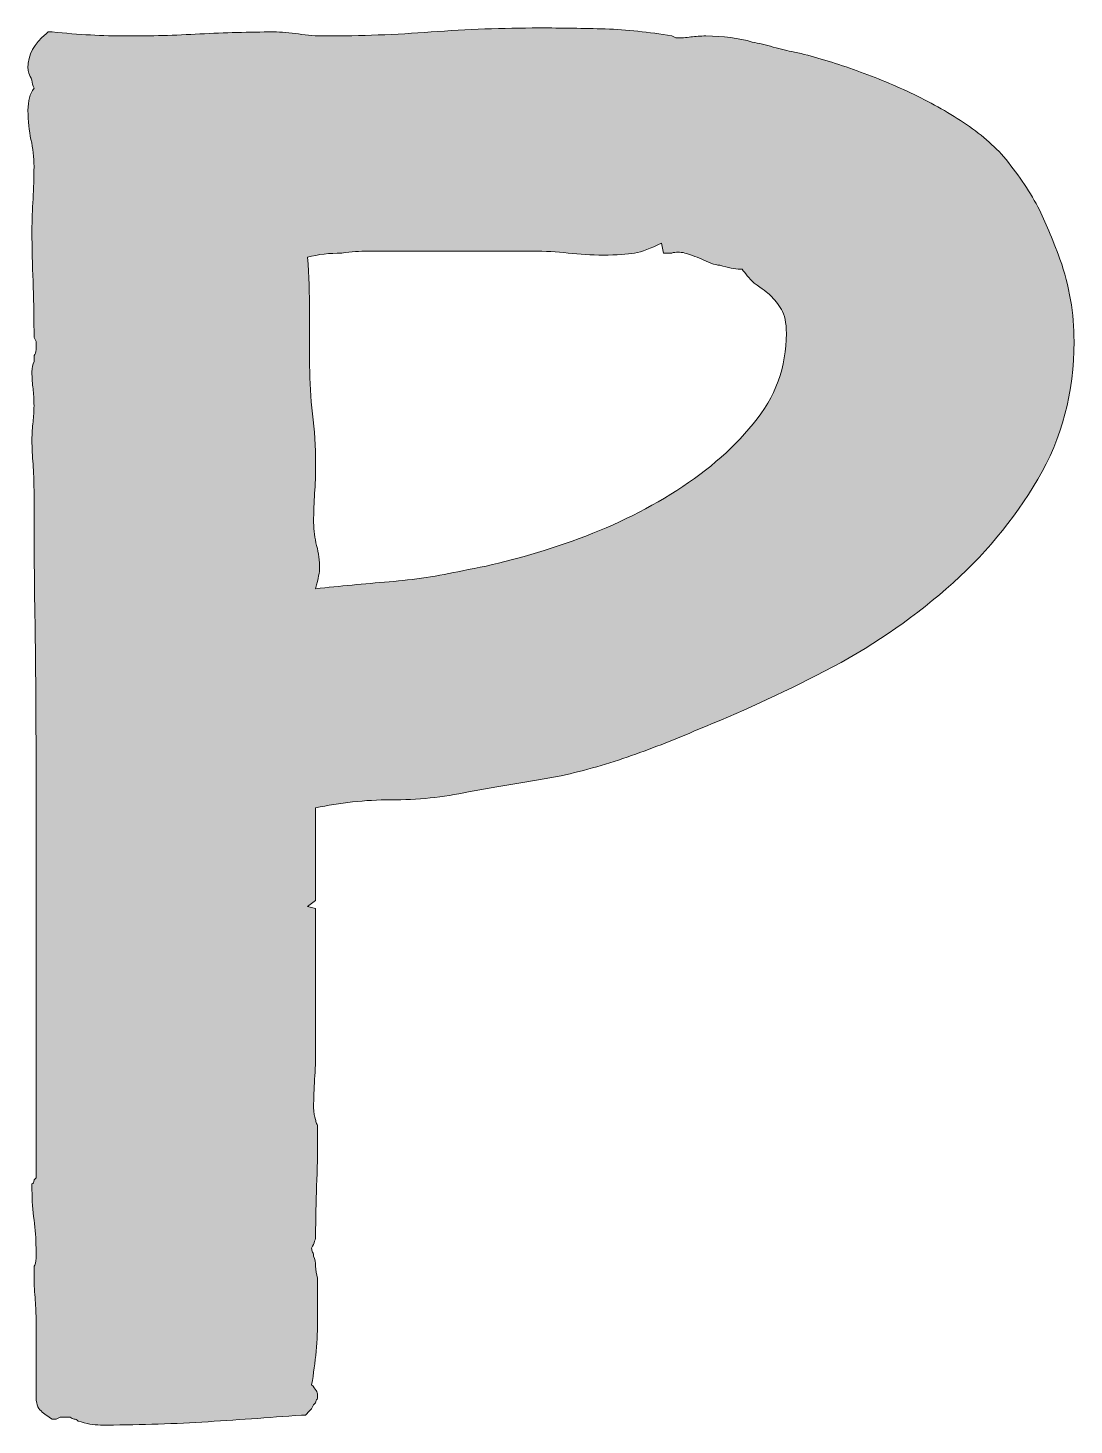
# Model space of a CAD drawing. Header units: inches. Extents: x 35 to 465, y -451 to -49.
# Drawn here: x 398.3 to 460, y -285.1 to -202.6 of the extents above; entities that cross this region are included whole.
import ezdxf

# ---------------------------------------------------------------- set-up
doc = ezdxf.new("R2010")
doc.units = ezdxf.units.IN
doc.header["$MEASUREMENT"] = 0
doc.layers.add('Layer 1', color=7, linetype='Continuous')

# ---------------------------------------------------------------- blocks, each defined once
blk = doc.blocks.new('block 11')
at = {"layer": 'Layer 1', "true_color": 0x0b0b0b}
h = blk.add_hatch(color=28, dxfattribs=at)
h.dxf.hatch_style = 2
edge = h.paths.add_edge_path()
edge.add_spline(control_points=[(399.742, -284.706), (399.504, -284.548), (399.285, -284.391), (399.089, -284.231), (398.891, -284.074), (398.793, -283.756), (398.793, -283.282), (398.793, -283.282), (398.793, -278.771), (398.793, -278.771), (398.793, -278.376), (398.772, -277.961), (398.733, -277.525), (398.693, -277.092), (398.674, -276.635), (398.674, -276.161), (398.674, -276.161), (398.674, -275.686), (398.674, -275.686), (398.752, -275.608), (398.793, -275.449), (398.793, -275.211), (398.793, -275.211), (398.793, -274.855), (398.793, -274.855), (398.793, -274.855), (398.793, -274.618), (398.793, -274.618), (398.793, -274.065), (398.752, -273.51), (398.674, -272.956), (398.595, -272.403), (398.555, -271.81), (398.555, -271.176), (398.555, -271.176), (398.555, -270.819), (398.555, -270.819), (398.633, -270.819), (398.674, -270.742), (398.674, -270.583), (398.674, -270.583), (398.793, -270.464), (398.793, -270.464), (398.793, -270.464), (398.793, -270.345), (398.793, -270.345), (398.793, -270.345), (398.793, -245.54), (398.793, -245.54), (398.793, -242.929), (398.772, -240.318), (398.733, -237.707), (398.693, -235.096), (398.674, -232.485), (398.674, -229.874), (398.674, -229.322), (398.654, -228.806), (398.616, -228.331), (398.574, -227.856), (398.555, -227.381), (398.555, -226.907), (398.555, -226.512), (398.574, -226.155), (398.616, -225.838), (398.654, -225.523), (398.674, -225.207), (398.674, -224.89), (398.674, -224.494), (398.654, -224.159), (398.616, -223.88), (398.574, -223.604), (398.555, -223.268), (398.555, -222.871), (398.555, -222.634), (398.595, -222.437), (398.674, -222.278), (398.674, -222.278), (398.674, -221.922), (398.674, -221.922), (398.752, -221.844), (398.793, -221.725), (398.793, -221.566), (398.793, -221.566), (398.793, -221.328), (398.793, -221.328), (398.793, -221.328), (398.793, -221.21), (398.793, -221.21), (398.793, -221.21), (398.793, -221.091), (398.793, -221.091), (398.793, -221.091), (398.674, -220.854), (398.674, -220.854), (398.674, -220.854), (398.674, -220.498), (398.674, -220.498), (398.674, -219.47), (398.654, -218.48), (398.616, -217.531), (398.574, -216.581), (398.555, -215.593), (398.555, -214.564), (398.555, -213.931), (398.574, -213.299), (398.616, -212.665), (398.654, -212.032), (398.674, -211.4), (398.674, -210.766), (398.674, -210.213), (398.616, -209.679), (398.497, -209.163), (398.378, -208.65), (398.318, -208.077), (398.318, -207.443), (398.318, -206.89), (398.437, -206.454), (398.674, -206.137), (398.595, -205.98), (398.555, -205.821), (398.555, -205.662), (398.397, -205.347), (398.318, -205.109), (398.318, -204.95), (398.318, -204.161), (398.674, -203.487), (399.387, -202.932), (399.387, -202.932), (399.504, -202.814), (399.504, -202.814), (399.504, -202.814), (399.742, -202.814), (399.742, -202.814), (400.532, -202.894), (401.285, -202.953), (401.998, -202.992), (402.709, -203.032), (403.422, -203.051), (404.133, -203.051), (405.558, -203.051), (407.001, -203.013), (408.466, -202.932), (409.928, -202.855), (411.373, -202.814), (412.797, -202.814), (413.273, -202.814), (413.765, -202.855), (414.282, -202.932), (414.795, -203.013), (415.329, -203.051), (415.883, -203.051), (417.94, -203.051), (420.016, -202.973), (422.114, -202.814), (424.21, -202.656), (426.328, -202.577), (428.464, -202.577), (429.809, -202.577), (431.114, -202.597), (432.381, -202.636), (433.645, -202.677), (434.951, -202.814), (436.298, -203.051), (436.298, -203.051), (436.535, -203.17), (436.535, -203.17), (436.85, -203.17), (437.146, -203.151), (437.424, -203.111), (437.701, -203.072), (437.997, -203.051), (438.314, -203.051), (439.342, -203.051), (440.253, -203.17), (441.044, -203.408), (441.44, -203.487), (441.855, -203.585), (442.29, -203.704), (442.724, -203.823), (443.139, -203.923), (443.537, -204.001), (444.564, -204.238), (445.652, -204.556), (446.801, -204.95), (447.946, -205.347), (449.074, -205.802), (450.183, -206.315), (451.29, -206.831), (452.337, -207.404), (453.328, -208.036), (454.316, -208.67), (455.169, -209.382), (455.88, -210.172), (456.67, -211.122), (457.344, -212.112), (457.898, -213.14), (458.136, -213.614), (458.353, -214.089), (458.551, -214.564), (458.747, -215.038), (458.966, -215.593), (459.204, -216.226), (459.756, -217.809), (460.034, -219.43), (460.034, -221.091), (460.034, -224.099), (459.322, -226.808), (457.898, -229.221), (456.474, -231.635), (454.672, -233.79), (452.498, -235.689), (450.321, -237.589), (447.929, -239.211), (445.316, -240.556), (442.705, -241.902), (440.214, -243.048), (437.841, -243.997), (436.573, -244.552), (435.268, -245.065), (433.923, -245.54), (432.578, -246.015), (431.193, -246.412), (429.769, -246.727), (428.897, -246.886), (427.99, -247.044), (427.039, -247.201), (426.091, -247.361), (425.179, -247.519), (424.31, -247.677), (422.806, -247.994), (421.284, -248.151), (419.741, -248.151), (418.198, -248.151), (416.713, -248.311), (415.289, -248.626), (415.289, -248.626), (415.289, -254.086), (415.289, -254.086), (415.289, -254.086), (414.816, -254.441), (414.816, -254.441), (414.816, -254.441), (415.289, -254.56), (415.289, -254.56), (415.289, -254.56), (415.289, -255.034), (415.289, -255.034), (415.289, -255.034), (415.289, -262.868), (415.289, -262.868), (415.289, -263.502), (415.27, -264.096), (415.231, -264.648), (415.189, -265.203), (415.172, -265.757), (415.172, -266.31), (415.172, -266.627), (415.21, -266.865), (415.289, -267.022), (415.289, -267.101), (415.308, -267.182), (415.35, -267.259), (415.389, -267.339), (415.408, -267.418), (415.408, -267.497), (415.408, -267.497), (415.408, -267.971), (415.408, -267.971), (415.408, -269.001), (415.389, -269.989), (415.35, -270.938), (415.308, -271.888), (415.289, -272.878), (415.289, -273.905), (415.289, -274.065), (415.21, -274.303), (415.053, -274.618), (415.053, -274.698), (415.07, -274.777), (415.112, -274.855), (415.152, -274.934), (415.172, -275.015), (415.172, -275.092), (415.25, -275.252), (415.289, -275.449), (415.289, -275.686), (415.289, -275.923), (415.329, -276.161), (415.408, -276.398), (415.408, -276.398), (415.408, -278.771), (415.408, -278.771), (415.408, -280.038), (415.289, -281.343), (415.053, -282.688), (415.289, -282.925), (415.408, -283.124), (415.408, -283.282), (415.408, -283.441), (415.389, -283.539), (415.35, -283.579), (415.308, -283.619), (415.289, -283.679), (415.289, -283.756), (415.289, -283.756), (415.172, -283.875), (415.172, -283.875), (415.172, -283.875), (415.053, -284.113), (415.053, -284.113), (415.053, -284.113), (414.935, -284.231), (414.935, -284.231), (414.935, -284.231), (414.697, -284.468), (414.697, -284.468), (414.697, -284.468), (414.459, -284.468), (414.459, -284.468), (412.48, -284.628), (410.522, -284.765), (408.585, -284.884), (406.644, -285.003), (404.648, -285.061), (402.59, -285.061), (402.194, -285.061), (401.76, -284.984), (401.285, -284.825), (401.206, -284.746), (401.127, -284.706), (401.047, -284.706), (400.968, -284.706), (400.889, -284.667), (400.812, -284.587), (400.812, -284.587), (400.217, -284.587), (400.217, -284.587), (400.217, -284.587), (399.98, -284.706), (399.98, -284.706), (399.98, -284.706), (399.742, -284.706), (399.742, -284.706)], knot_values=[0, 0, 0, 0, 1, 1, 1, 2, 2, 2, 3, 3, 3, 4, 4, 4, 5, 5, 5, 6, 6, 6, 7, 7, 7, 8, 8, 8, 9, 9, 9, 10, 10, 10, 11, 11, 11, 12, 12, 12, 13, 13, 13, 14, 14, 14, 15, 15, 15, 16, 16, 16, 17, 17, 17, 18, 18, 18, 19, 19, 19, 20, 20, 20, 21, 21, 21, 22, 22, 22, 23, 23, 23, 24, 24, 24, 25, 25, 25, 26, 26, 26, 27, 27, 27, 28, 28, 28, 29, 29, 29, 30, 30, 30, 31, 31, 31, 32, 32, 32, 33, 33, 33, 34, 34, 34, 35, 35, 35, 36, 36, 36, 37, 37, 37, 38, 38, 38, 39, 39, 39, 40, 40, 40, 41, 41, 41, 42, 42, 42, 43, 43, 43, 44, 44, 44, 45, 45, 45, 46, 46, 46, 47, 47, 47, 48, 48, 48, 49, 49, 49, 50, 50, 50, 51, 51, 51, 52, 52, 52, 53, 53, 53, 54, 54, 54, 55, 55, 55, 56, 56, 56, 57, 57, 57, 58, 58, 58, 59, 59, 59, 60, 60, 60, 61, 61, 61, 62, 62, 62, 63, 63, 63, 64, 64, 64, 65, 65, 65, 66, 66, 66, 67, 67, 67, 68, 68, 68, 69, 69, 69, 70, 70, 70, 71, 71, 71, 72, 72, 72, 73, 73, 73, 74, 74, 74, 75, 75, 75, 76, 76, 76, 77, 77, 77, 78, 78, 78, 79, 79, 79, 80, 80, 80, 81, 81, 81, 82, 82, 82, 83, 83, 83, 84, 84, 84, 85, 85, 85, 86, 86, 86, 87, 87, 87, 88, 88, 88, 89, 89, 89, 90, 90, 90, 91, 91, 91, 92, 92, 92, 93, 93, 93, 94, 94, 94, 95, 95, 95, 96, 96, 96, 97, 97, 97, 98, 98, 98, 99, 99, 99, 100, 100, 100, 101, 101, 101, 102, 102, 102, 103, 103, 103, 104, 104, 104, 105, 105, 105, 106, 106, 106, 107, 107, 107, 108, 108, 108, 109, 109, 109, 110, 110, 110, 111, 111, 111, 112, 112, 112, 113, 113, 113, 114, 114, 114, 114], degree=3, periodic=1)
edge = h.paths.add_edge_path()
edge.add_spline(control_points=[(435.703, -215.276), (435.07, -215.593), (434.536, -215.792), (434.102, -215.869), (433.666, -215.949), (433.051, -215.988), (432.263, -215.988), (431.55, -215.988), (430.855, -215.949), (430.186, -215.869), (429.512, -215.792), (428.82, -215.75), (428.107, -215.75), (428.107, -215.75), (419.562, -215.75), (419.562, -215.75), (419.245, -215.75), (418.851, -215.75), (418.375, -215.75), (417.902, -215.75), (417.385, -215.792), (416.832, -215.869), (416.121, -215.869), (415.448, -215.949), (414.816, -216.107), (414.893, -217.216), (414.935, -218.284), (414.935, -219.311), (414.935, -220.341), (414.935, -221.408), (414.935, -222.516), (414.935, -223.464), (414.993, -224.414), (415.112, -225.364), (415.231, -226.314), (415.289, -227.303), (415.289, -228.331), (415.289, -228.965), (415.27, -229.539), (415.231, -230.052), (415.189, -230.568), (415.172, -231.14), (415.172, -231.773), (415.172, -232.247), (415.231, -232.704), (415.35, -233.138), (415.468, -233.573), (415.527, -234.028), (415.527, -234.502), (415.527, -234.662), (415.448, -235.057), (415.289, -235.689), (416.713, -235.531), (418.157, -235.393), (419.622, -235.274), (421.086, -235.155), (422.529, -234.938), (423.953, -234.621), (425.774, -234.306), (427.79, -233.771), (430.007, -233.019), (432.221, -232.268), (434.298, -231.298), (436.237, -230.111), (438.176, -228.925), (439.799, -227.541), (441.104, -225.957), (442.409, -224.376), (443.062, -222.595), (443.062, -220.616), (443.062, -219.984), (442.962, -219.51), (442.766, -219.192), (442.568, -218.877), (442.351, -218.599), (442.113, -218.362), (441.953, -218.203), (441.638, -217.967), (441.162, -217.65), (440.846, -217.334), (440.608, -217.056), (440.451, -216.819), (440.451, -216.819), (440.332, -216.819), (440.332, -216.819), (440.016, -216.819), (439.619, -216.741), (439.146, -216.581), (438.986, -216.581), (438.808, -216.543), (438.612, -216.462), (438.412, -216.385), (438.235, -216.305), (438.078, -216.226), (437.68, -216.067), (437.344, -215.949), (437.069, -215.869), (436.79, -215.792), (436.535, -215.792), (436.298, -215.869), (436.298, -215.869), (435.822, -215.869), (435.822, -215.869), (435.822, -215.869), (435.703, -215.276), (435.703, -215.276)], knot_values=[0, 0, 0, 0, 1, 1, 1, 2, 2, 2, 3, 3, 3, 4, 4, 4, 5, 5, 5, 6, 6, 6, 7, 7, 7, 8, 8, 8, 9, 9, 9, 10, 10, 10, 11, 11, 11, 12, 12, 12, 13, 13, 13, 14, 14, 14, 15, 15, 15, 16, 16, 16, 17, 17, 17, 18, 18, 18, 19, 19, 19, 20, 20, 20, 21, 21, 21, 22, 22, 22, 23, 23, 23, 24, 24, 24, 25, 25, 25, 26, 26, 26, 27, 27, 27, 28, 28, 28, 29, 29, 29, 30, 30, 30, 31, 31, 31, 32, 32, 32, 33, 33, 33, 34, 34, 34, 35, 35, 35, 35], degree=3, periodic=1)
at = {"layer": 'Layer 1', "lineweight": 0}
for points, knots in [([(399.742, -284.706), (399.504, -284.548), (399.285, -284.391), (399.089, -284.231), (398.891, -284.074), (398.793, -283.756), (398.793, -283.282), (398.793, -283.282), (398.793, -278.771), (398.793, -278.771), (398.793, -278.376), (398.772, -277.961), (398.733, -277.525), (398.693, -277.092), (398.674, -276.635), (398.674, -276.161), (398.674, -276.161), (398.674, -275.686), (398.674, -275.686), (398.752, -275.608), (398.793, -275.449), (398.793, -275.211), (398.793, -275.211), (398.793, -274.855), (398.793, -274.855), (398.793, -274.855), (398.793, -274.618), (398.793, -274.618), (398.793, -274.065), (398.752, -273.51), (398.674, -272.956), (398.595, -272.403), (398.555, -271.81), (398.555, -271.176), (398.555, -271.176), (398.555, -270.819), (398.555, -270.819), (398.633, -270.819), (398.674, -270.742), (398.674, -270.583), (398.674, -270.583), (398.793, -270.464), (398.793, -270.464), (398.793, -270.464), (398.793, -270.345), (398.793, -270.345), (398.793, -270.345), (398.793, -245.54), (398.793, -245.54), (398.793, -242.929), (398.772, -240.318), (398.733, -237.707), (398.693, -235.096), (398.674, -232.485), (398.674, -229.874), (398.674, -229.322), (398.654, -228.806), (398.616, -228.331), (398.574, -227.856), (398.555, -227.381), (398.555, -226.907), (398.555, -226.512), (398.574, -226.155), (398.616, -225.838), (398.654, -225.523), (398.674, -225.207), (398.674, -224.89), (398.674, -224.494), (398.654, -224.159), (398.616, -223.88), (398.574, -223.604), (398.555, -223.268), (398.555, -222.871), (398.555, -222.634), (398.595, -222.437), (398.674, -222.278), (398.674, -222.278), (398.674, -221.922), (398.674, -221.922), (398.752, -221.844), (398.793, -221.725), (398.793, -221.566), (398.793, -221.566), (398.793, -221.328), (398.793, -221.328), (398.793, -221.328), (398.793, -221.21), (398.793, -221.21), (398.793, -221.21), (398.793, -221.091), (398.793, -221.091), (398.793, -221.091), (398.674, -220.854), (398.674, -220.854), (398.674, -220.854), (398.674, -220.498), (398.674, -220.498), (398.674, -219.47), (398.654, -218.48), (398.616, -217.531), (398.574, -216.581), (398.555, -215.593), (398.555, -214.564), (398.555, -213.931), (398.574, -213.299), (398.616, -212.665), (398.654, -212.032), (398.674, -211.4), (398.674, -210.766), (398.674, -210.213), (398.616, -209.679), (398.497, -209.163), (398.378, -208.65), (398.318, -208.077), (398.318, -207.443), (398.318, -206.89), (398.437, -206.454), (398.674, -206.137), (398.595, -205.98), (398.555, -205.821), (398.555, -205.662), (398.397, -205.347), (398.318, -205.109), (398.318, -204.95), (398.318, -204.161), (398.674, -203.487), (399.387, -202.932), (399.387, -202.932), (399.504, -202.814), (399.504, -202.814), (399.504, -202.814), (399.742, -202.814), (399.742, -202.814), (400.532, -202.894), (401.285, -202.953), (401.998, -202.992), (402.709, -203.032), (403.422, -203.051), (404.133, -203.051), (405.558, -203.051), (407.001, -203.013), (408.466, -202.932), (409.928, -202.855), (411.373, -202.814), (412.797, -202.814), (413.273, -202.814), (413.765, -202.855), (414.282, -202.932), (414.795, -203.013), (415.329, -203.051), (415.883, -203.051), (417.94, -203.051), (420.016, -202.973), (422.114, -202.814), (424.21, -202.656), (426.328, -202.577), (428.464, -202.577), (429.809, -202.577), (431.114, -202.597), (432.381, -202.636), (433.645, -202.677), (434.951, -202.814), (436.298, -203.051), (436.298, -203.051), (436.535, -203.17), (436.535, -203.17), (436.85, -203.17), (437.146, -203.151), (437.424, -203.111), (437.701, -203.072), (437.997, -203.051), (438.314, -203.051), (439.342, -203.051), (440.253, -203.17), (441.044, -203.408), (441.44, -203.487), (441.855, -203.585), (442.29, -203.704), (442.724, -203.823), (443.139, -203.923), (443.537, -204.001), (444.564, -204.238), (445.652, -204.556), (446.801, -204.95), (447.946, -205.347), (449.074, -205.802), (450.183, -206.315), (451.29, -206.831), (452.337, -207.404), (453.328, -208.036), (454.316, -208.67), (455.169, -209.382), (455.88, -210.172), (456.67, -211.122), (457.344, -212.112), (457.898, -213.14), (458.136, -213.614), (458.353, -214.089), (458.551, -214.564), (458.747, -215.038), (458.966, -215.593), (459.204, -216.226), (459.756, -217.809), (460.034, -219.43), (460.034, -221.091), (460.034, -224.099), (459.322, -226.808), (457.898, -229.221), (456.474, -231.635), (454.672, -233.79), (452.498, -235.689), (450.321, -237.589), (447.929, -239.211), (445.316, -240.556), (442.705, -241.902), (440.214, -243.048), (437.841, -243.997), (436.573, -244.552), (435.268, -245.065), (433.923, -245.54), (432.578, -246.015), (431.193, -246.412), (429.769, -246.727), (428.897, -246.886), (427.99, -247.044), (427.039, -247.201), (426.091, -247.361), (425.179, -247.519), (424.31, -247.677), (422.806, -247.994), (421.284, -248.151), (419.741, -248.151), (418.198, -248.151), (416.713, -248.311), (415.289, -248.626), (415.289, -248.626), (415.289, -254.086), (415.289, -254.086), (415.289, -254.086), (414.816, -254.441), (414.816, -254.441), (414.816, -254.441), (415.289, -254.56), (415.289, -254.56), (415.289, -254.56), (415.289, -255.034), (415.289, -255.034), (415.289, -255.034), (415.289, -262.868), (415.289, -262.868), (415.289, -263.502), (415.27, -264.096), (415.231, -264.648), (415.189, -265.203), (415.172, -265.757), (415.172, -266.31), (415.172, -266.627), (415.21, -266.865), (415.289, -267.022), (415.289, -267.101), (415.308, -267.182), (415.35, -267.259), (415.389, -267.339), (415.408, -267.418), (415.408, -267.497), (415.408, -267.497), (415.408, -267.971), (415.408, -267.971), (415.408, -269.001), (415.389, -269.989), (415.35, -270.938), (415.308, -271.888), (415.289, -272.878), (415.289, -273.905), (415.289, -274.065), (415.21, -274.303), (415.053, -274.618), (415.053, -274.698), (415.07, -274.777), (415.112, -274.855), (415.152, -274.934), (415.172, -275.015), (415.172, -275.092), (415.25, -275.252), (415.289, -275.449), (415.289, -275.686), (415.289, -275.923), (415.329, -276.161), (415.408, -276.398), (415.408, -276.398), (415.408, -278.771), (415.408, -278.771), (415.408, -280.038), (415.289, -281.343), (415.053, -282.688), (415.289, -282.925), (415.408, -283.124), (415.408, -283.282), (415.408, -283.441), (415.389, -283.539), (415.35, -283.579), (415.308, -283.619), (415.289, -283.679), (415.289, -283.756), (415.289, -283.756), (415.172, -283.875), (415.172, -283.875), (415.172, -283.875), (415.053, -284.113), (415.053, -284.113), (415.053, -284.113), (414.935, -284.231), (414.935, -284.231), (414.935, -284.231), (414.697, -284.468), (414.697, -284.468), (414.697, -284.468), (414.459, -284.468), (414.459, -284.468), (412.48, -284.628), (410.522, -284.765), (408.585, -284.884), (406.644, -285.003), (404.648, -285.061), (402.59, -285.061), (402.194, -285.061), (401.76, -284.984), (401.285, -284.825), (401.206, -284.746), (401.127, -284.706), (401.047, -284.706), (400.968, -284.706), (400.889, -284.667), (400.812, -284.587), (400.812, -284.587), (400.217, -284.587), (400.217, -284.587), (400.217, -284.587), (399.98, -284.706), (399.98, -284.706), (399.98, -284.706), (399.742, -284.706), (399.742, -284.706)], [0, 0, 0, 0, 1, 1, 1, 2, 2, 2, 3, 3, 3, 4, 4, 4, 5, 5, 5, 6, 6, 6, 7, 7, 7, 8, 8, 8, 9, 9, 9, 10, 10, 10, 11, 11, 11, 12, 12, 12, 13, 13, 13, 14, 14, 14, 15, 15, 15, 16, 16, 16, 17, 17, 17, 18, 18, 18, 19, 19, 19, 20, 20, 20, 21, 21, 21, 22, 22, 22, 23, 23, 23, 24, 24, 24, 25, 25, 25, 26, 26, 26, 27, 27, 27, 28, 28, 28, 29, 29, 29, 30, 30, 30, 31, 31, 31, 32, 32, 32, 33, 33, 33, 34, 34, 34, 35, 35, 35, 36, 36, 36, 37, 37, 37, 38, 38, 38, 39, 39, 39, 40, 40, 40, 41, 41, 41, 42, 42, 42, 43, 43, 43, 44, 44, 44, 45, 45, 45, 46, 46, 46, 47, 47, 47, 48, 48, 48, 49, 49, 49, 50, 50, 50, 51, 51, 51, 52, 52, 52, 53, 53, 53, 54, 54, 54, 55, 55, 55, 56, 56, 56, 57, 57, 57, 58, 58, 58, 59, 59, 59, 60, 60, 60, 61, 61, 61, 62, 62, 62, 63, 63, 63, 64, 64, 64, 65, 65, 65, 66, 66, 66, 67, 67, 67, 68, 68, 68, 69, 69, 69, 70, 70, 70, 71, 71, 71, 72, 72, 72, 73, 73, 73, 74, 74, 74, 75, 75, 75, 76, 76, 76, 77, 77, 77, 78, 78, 78, 79, 79, 79, 80, 80, 80, 81, 81, 81, 82, 82, 82, 83, 83, 83, 84, 84, 84, 85, 85, 85, 86, 86, 86, 87, 87, 87, 88, 88, 88, 89, 89, 89, 90, 90, 90, 91, 91, 91, 92, 92, 92, 93, 93, 93, 94, 94, 94, 95, 95, 95, 96, 96, 96, 97, 97, 97, 98, 98, 98, 99, 99, 99, 100, 100, 100, 101, 101, 101, 102, 102, 102, 103, 103, 103, 104, 104, 104, 105, 105, 105, 106, 106, 106, 107, 107, 107, 108, 108, 108, 109, 109, 109, 110, 110, 110, 111, 111, 111, 112, 112, 112, 113, 113, 113, 114, 114, 114, 114]), ([(435.703, -215.276), (435.07, -215.593), (434.536, -215.792), (434.102, -215.869), (433.666, -215.949), (433.051, -215.988), (432.263, -215.988), (431.55, -215.988), (430.855, -215.949), (430.186, -215.869), (429.512, -215.792), (428.82, -215.75), (428.107, -215.75), (428.107, -215.75), (419.562, -215.75), (419.562, -215.75), (419.245, -215.75), (418.851, -215.75), (418.375, -215.75), (417.902, -215.75), (417.385, -215.792), (416.832, -215.869), (416.121, -215.869), (415.448, -215.949), (414.816, -216.107), (414.893, -217.216), (414.935, -218.284), (414.935, -219.311), (414.935, -220.341), (414.935, -221.408), (414.935, -222.516), (414.935, -223.464), (414.993, -224.414), (415.112, -225.364), (415.231, -226.314), (415.289, -227.303), (415.289, -228.331), (415.289, -228.965), (415.27, -229.539), (415.231, -230.052), (415.189, -230.568), (415.172, -231.14), (415.172, -231.773), (415.172, -232.247), (415.231, -232.704), (415.35, -233.138), (415.468, -233.573), (415.527, -234.028), (415.527, -234.502), (415.527, -234.662), (415.448, -235.057), (415.289, -235.689), (416.713, -235.531), (418.157, -235.393), (419.622, -235.274), (421.086, -235.155), (422.529, -234.938), (423.953, -234.621), (425.774, -234.306), (427.79, -233.771), (430.007, -233.019), (432.221, -232.268), (434.298, -231.298), (436.237, -230.111), (438.176, -228.925), (439.799, -227.541), (441.104, -225.957), (442.409, -224.376), (443.062, -222.595), (443.062, -220.616), (443.062, -219.984), (442.962, -219.51), (442.766, -219.192), (442.568, -218.877), (442.351, -218.599), (442.113, -218.362), (441.953, -218.203), (441.638, -217.967), (441.162, -217.65), (440.846, -217.334), (440.608, -217.056), (440.451, -216.819), (440.451, -216.819), (440.332, -216.819), (440.332, -216.819), (440.016, -216.819), (439.619, -216.741), (439.146, -216.581), (438.986, -216.581), (438.808, -216.543), (438.612, -216.462), (438.412, -216.385), (438.235, -216.305), (438.078, -216.226), (437.68, -216.067), (437.344, -215.949), (437.069, -215.869), (436.79, -215.792), (436.535, -215.792), (436.298, -215.869), (436.298, -215.869), (435.822, -215.869), (435.822, -215.869), (435.822, -215.869), (435.703, -215.276), (435.703, -215.276)], [0, 0, 0, 0, 1, 1, 1, 2, 2, 2, 3, 3, 3, 4, 4, 4, 5, 5, 5, 6, 6, 6, 7, 7, 7, 8, 8, 8, 9, 9, 9, 10, 10, 10, 11, 11, 11, 12, 12, 12, 13, 13, 13, 14, 14, 14, 15, 15, 15, 16, 16, 16, 17, 17, 17, 18, 18, 18, 19, 19, 19, 20, 20, 20, 21, 21, 21, 22, 22, 22, 23, 23, 23, 24, 24, 24, 25, 25, 25, 26, 26, 26, 27, 27, 27, 28, 28, 28, 29, 29, 29, 30, 30, 30, 31, 31, 31, 32, 32, 32, 33, 33, 33, 34, 34, 34, 35, 35, 35, 35])]:
    blk.add_open_spline(points, degree=3, knots=knots, dxfattribs=at)
blk = doc.blocks.new('block 2')
at = {"layer": 'Layer 1'}
blk.add_blockref('block 11', (0, 0), dxfattribs=at)

msp = doc.modelspace()

# ---------------------------------------------------------------- block references
at = {"layer": 'Layer 1'}
msp.add_blockref('block 2', (0, 0), dxfattribs=at)

doc.saveas('drawing.dxf')
